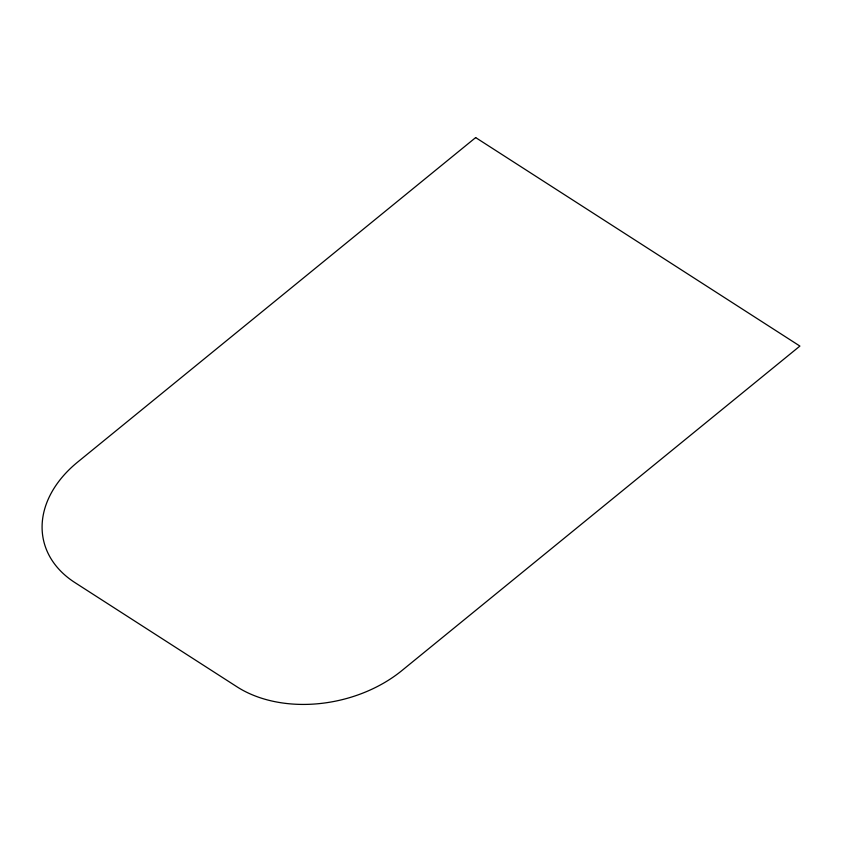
<?xml version="1.0" encoding="UTF-8"?>
<svg xmlns="http://www.w3.org/2000/svg" width="842" height="842" viewBox="0 0 842 842"><rect width="100%" height="100%" fill="white"/><g stroke="black" fill="none" stroke-linecap="round" stroke-linejoin="round"><path stroke-width="1.26" d="M475.667 137.583L77.611 462.111A118.048 83.916 -12.9 0 0 74.875 582.559L236.981 686.809A118.048 83.916 -12.9 0 0 401.844 670.611L799.9 346.073L475.667 137.583"/></g></svg>
